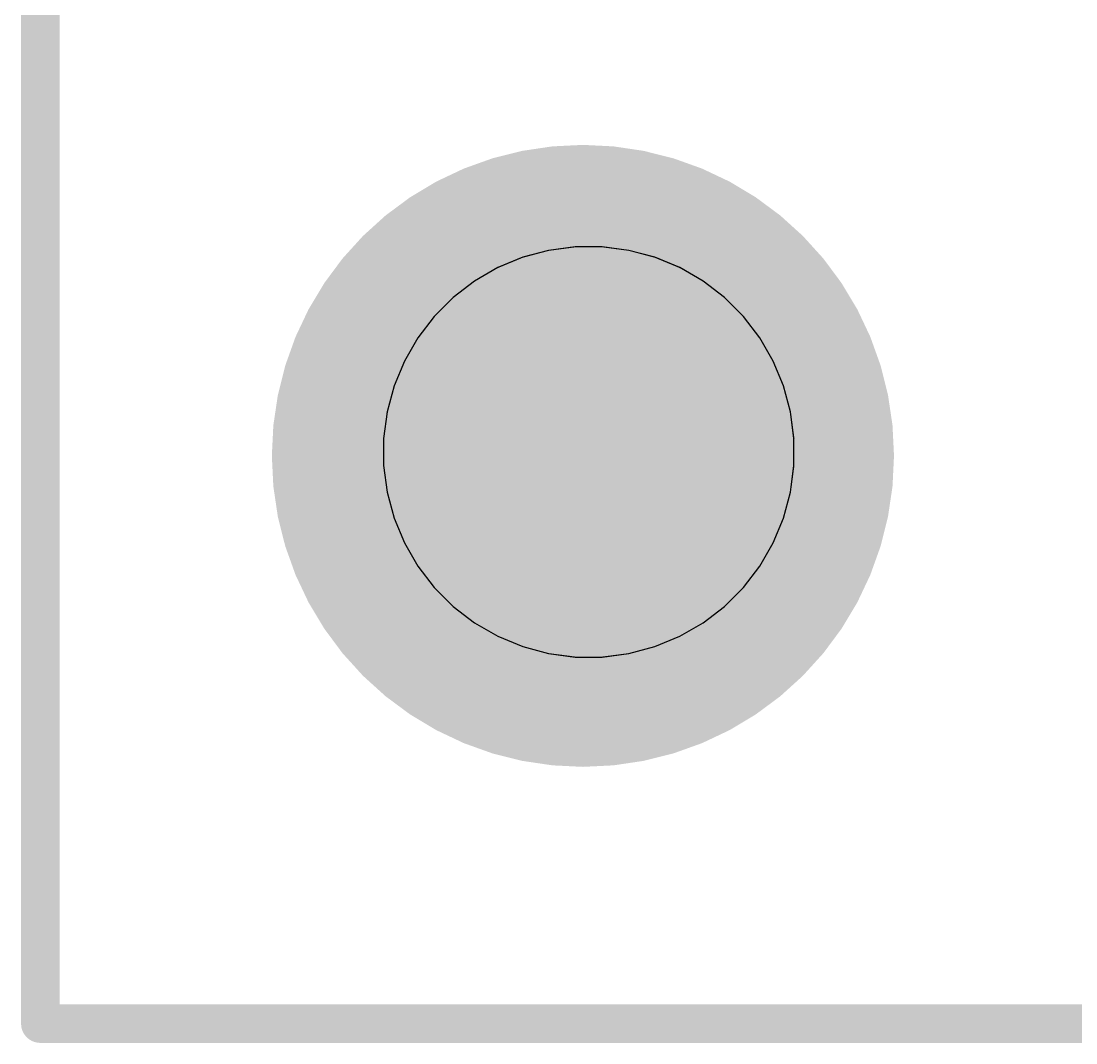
# Model space of a CAD drawing. Header units: millimetres. Extents: x 54 to 247, y 53 to 195.
# Drawn here: x 61.09 to 74.82, y 52.81 to 66.11 of the extents above; entities that cross this region are included whole.
import ezdxf

# ---------------------------------------------------------------- set-up
doc = ezdxf.new("R2010")
doc.units = ezdxf.units.MM
for name, color, linetype in [('BottomSolder', 6, 'Continuous'), ('Mechanical1', 6, 'Continuous'), ('Mechanical10', 56, 'Continuous'), ('Mechanical11', 56, 'Continuous'), ('Mechanical7', 56, 'Continuous'), ('MultiLayer', 9, 'Continuous'), ('PadHoleLayer', 156, 'Continuous'), ('TopSolder', 216, 'Continuous')]:
    doc.layers.add(name, color=color, linetype=linetype)

msp = doc.modelspace()

# ---------------------------------------------------------------- hatches: boundary and pattern name
at = {"layer": 'Mechanical10'}
h = msp.add_hatch(color=56, dxfattribs=at)
edge = h.paths.add_edge_path()
edge.add_arc((68.453, 60.452), 3.048, 0, 360)
h = msp.add_hatch(color=56, dxfattribs=at)
edge = h.paths.add_edge_path()
edge.add_arc((65.405, 60.452), 0.508, 0, 360)
h = msp.add_hatch(color=56, dxfattribs=at)
edge = h.paths.add_edge_path()
edge.add_arc((71.501, 60.452), 0.508, 0, 360)
at = {"layer": 'Mechanical11'}
h = msp.add_hatch(color=56, dxfattribs=at)
edge = h.paths.add_edge_path()
edge.add_arc((68.402, 60.452), 3.048, 0, 360)
h = msp.add_hatch(color=56, dxfattribs=at)
edge = h.paths.add_edge_path()
edge.add_arc((65.354, 60.452), 0.508, 0, 360)
h = msp.add_hatch(color=56, dxfattribs=at)
edge = h.paths.add_edge_path()
edge.add_arc((71.45, 60.452), 0.508, 0, 360)
at = {"layer": 'PadHoleLayer'}
h = msp.add_hatch(color=156, dxfattribs=at)
edge = h.paths.add_edge_path()
edge.add_arc((68.402, 60.452), 3.048, 0, 360)
h = msp.add_hatch(color=156, dxfattribs=at)
edge = h.paths.add_edge_path()
edge.add_arc((68.453, 60.452), 3.048, 0, 360)
h = msp.add_hatch(color=156, dxfattribs=at)
edge = h.paths.add_edge_path()
edge.add_arc((65.354, 60.452), 0.508, 0, 360)
h = msp.add_hatch(color=156, dxfattribs=at)
edge = h.paths.add_edge_path()
edge.add_arc((65.405, 60.452), 0.508, 0, 360)
h = msp.add_hatch(color=156, dxfattribs=at)
edge = h.paths.add_edge_path()
edge.add_arc((71.45, 60.452), 0.508, 0, 360)
h = msp.add_hatch(color=156, dxfattribs=at)
edge = h.paths.add_edge_path()
edge.add_arc((71.501, 60.452), 0.508, 0, 360)

# ---------------------------------------------------------------- linework, layer by layer
at = {"layer": 'BottomSolder'}
for points, const_width in [([(70.402, 60.452, 1), (66.402, 60.452, 1)], 4), ([(65.402, 60.452, 1), (67.402, 60.452, 1)], 2), ([(69.402, 60.452, 1), (71.402, 60.452, 1)], 2)]:
    msp.add_lwpolyline(points, format="xyb", close=True, dxfattribs=dict(at, const_width=const_width))
at = {"layer": 'Mechanical1', "const_width": 0.5}
for points in [[(61.341, 53.061), (61.341, 177.775)], [(61.341, 53.061), (246.341, 53.061)]]:
    msp.add_lwpolyline(points, dxfattribs=at)
at = {"layer": 'Mechanical1'}
for points, const_width in [([(71.018, 60.503, 1), (65.938, 60.503, 1)], 0.254), ([(65.875, 60.503, 1), (66.002, 60.503, 1)], 0.127), ([(70.955, 60.503, 1), (71.082, 60.503, 1)], 0.127), ([(61.216, 53.061, 1), (61.466, 53.061, 1)], 0.25), ([(61.216, 53.061, 1), (61.466, 53.061, 1)], 0.25)]:
    msp.add_lwpolyline(points, format="xyb", close=True, dxfattribs=dict(at, const_width=const_width))
at = {"layer": 'Mechanical7', "const_width": 0.0127}
for points in [[(67.956, 63.127), (68.303, 63.173)], [(68.303, 63.173), (68.478, 63.173)], [(68.478, 63.173), (68.653, 63.173)], [(68.653, 63.173), (69, 63.127)], [(67.295, 62.903), (67.618, 63.037)], [(67.618, 63.037), (67.956, 63.127)], [(69, 63.127), (69.338, 63.037)], [(69.338, 63.037), (69.662, 62.903)], [(66.992, 62.728), (67.295, 62.903)], [(69.662, 62.903), (69.965, 62.728)], [(66.714, 62.515), (66.992, 62.728)], [(69.965, 62.728), (70.243, 62.515)], [(66.467, 62.267), (66.714, 62.515)], [(70.243, 62.515), (70.49, 62.267)], [(66.254, 61.989), (66.467, 62.267)], [(70.49, 62.267), (70.703, 61.989)], [(66.079, 61.686), (66.254, 61.989)], [(70.703, 61.989), (70.878, 61.686)], [(65.945, 61.363), (66.079, 61.686)], [(70.878, 61.686), (71.012, 61.363)], [(65.854, 61.025), (65.945, 61.363)], [(71.012, 61.363), (71.103, 61.025)], [(65.808, 60.678), (65.854, 61.025)], [(71.103, 61.025), (71.148, 60.678)], [(65.808, 60.503), (65.808, 60.678)], [(71.148, 60.503), (71.148, 60.678)], [(65.808, 60.328), (65.808, 60.503)], [(71.148, 60.328), (71.148, 60.503)], [(65.808, 60.328), (65.854, 59.981)], [(71.103, 59.981), (71.148, 60.328)], [(65.854, 59.981), (65.945, 59.643)], [(71.012, 59.643), (71.103, 59.981)], [(65.945, 59.643), (66.079, 59.319)], [(70.878, 59.319), (71.012, 59.643)], [(66.079, 59.319), (66.254, 59.016)], [(70.703, 59.016), (70.878, 59.319)], [(66.254, 59.016), (66.467, 58.739)], [(70.49, 58.739), (70.703, 59.016)], [(66.467, 58.739), (66.714, 58.491)], [(70.243, 58.491), (70.49, 58.739)], [(66.714, 58.491), (66.992, 58.278)], [(69.965, 58.278), (70.243, 58.491)], [(66.992, 58.278), (67.295, 58.103)], [(69.662, 58.103), (69.965, 58.278)], [(67.295, 58.103), (67.618, 57.969)], [(69.338, 57.969), (69.662, 58.103)], [(67.618, 57.969), (67.956, 57.878)], [(69, 57.878), (69.338, 57.969)], [(67.956, 57.878), (68.303, 57.833)], [(68.303, 57.833), (68.478, 57.833)], [(68.478, 57.833), (68.653, 57.833)], [(68.653, 57.833), (69, 57.878)]]:
    msp.add_lwpolyline(points, dxfattribs=at)
at = {"layer": 'Mechanical7', "const_width": 0.00635}
for points in [[(68.3, 63.173, 1), (68.307, 63.173, 1)], [(68.3, 63.173, 1), (68.307, 63.173, 1)], [(68.475, 63.173, 1), (68.482, 63.173, 1)], [(68.475, 63.173, 1), (68.482, 63.173, 1)], [(68.65, 63.173, 1), (68.657, 63.173, 1)], [(68.65, 63.173, 1), (68.657, 63.173, 1)], [(67.615, 63.037, 1), (67.621, 63.037, 1)], [(67.615, 63.037, 1), (67.621, 63.037, 1)], [(67.953, 63.127, 1), (67.96, 63.127, 1)], [(67.953, 63.127, 1), (67.96, 63.127, 1)], [(68.997, 63.127, 1), (69.004, 63.127, 1)], [(68.997, 63.127, 1), (69.004, 63.127, 1)], [(69.335, 63.037, 1), (69.342, 63.037, 1)], [(69.335, 63.037, 1), (69.342, 63.037, 1)], [(67.292, 62.903, 1), (67.298, 62.903, 1)], [(67.292, 62.903, 1), (67.298, 62.903, 1)], [(69.659, 62.903, 1), (69.665, 62.903, 1)], [(69.659, 62.903, 1), (69.665, 62.903, 1)], [(66.989, 62.728, 1), (66.995, 62.728, 1)], [(66.989, 62.728, 1), (66.995, 62.728, 1)], [(69.962, 62.728, 1), (69.968, 62.728, 1)], [(69.962, 62.728, 1), (69.968, 62.728, 1)], [(66.711, 62.515, 1), (66.717, 62.515, 1)], [(66.711, 62.515, 1), (66.717, 62.515, 1)], [(70.239, 62.515, 1), (70.246, 62.515, 1)], [(70.239, 62.515, 1), (70.246, 62.515, 1)], [(66.463, 62.267, 1), (66.47, 62.267, 1)], [(66.463, 62.267, 1), (66.47, 62.267, 1)], [(70.487, 62.267, 1), (70.493, 62.267, 1)], [(70.487, 62.267, 1), (70.493, 62.267, 1)], [(66.25, 61.989, 1), (66.257, 61.989, 1)], [(66.25, 61.989, 1), (66.257, 61.989, 1)], [(70.7, 61.989, 1), (70.706, 61.989, 1)], [(70.7, 61.989, 1), (70.706, 61.989, 1)], [(66.075, 61.686, 1), (66.082, 61.686, 1)], [(66.075, 61.686, 1), (66.082, 61.686, 1)], [(70.875, 61.686, 1), (70.881, 61.686, 1)], [(70.875, 61.686, 1), (70.881, 61.686, 1)], [(65.941, 61.363, 1), (65.948, 61.363, 1)], [(65.941, 61.363, 1), (65.948, 61.363, 1)], [(71.009, 61.363, 1), (71.015, 61.363, 1)], [(71.009, 61.363, 1), (71.015, 61.363, 1)], [(65.851, 61.025, 1), (65.857, 61.025, 1)], [(65.851, 61.025, 1), (65.857, 61.025, 1)], [(71.1, 61.025, 1), (71.106, 61.025, 1)], [(71.1, 61.025, 1), (71.106, 61.025, 1)], [(65.805, 60.678, 1), (65.812, 60.678, 1)], [(65.805, 60.678, 1), (65.812, 60.678, 1)], [(71.145, 60.678, 1), (71.152, 60.678, 1)], [(71.145, 60.678, 1), (71.152, 60.678, 1)], [(65.805, 60.503, 1), (65.812, 60.503, 1)], [(65.805, 60.503, 1), (65.812, 60.503, 1)], [(71.145, 60.503, 1), (71.152, 60.503, 1)], [(71.145, 60.503, 1), (71.152, 60.503, 1)], [(65.805, 60.328, 1), (65.812, 60.328, 1)], [(65.805, 60.328, 1), (65.812, 60.328, 1)], [(71.145, 60.328, 1), (71.152, 60.328, 1)], [(71.145, 60.328, 1), (71.152, 60.328, 1)], [(65.851, 59.981, 1), (65.857, 59.981, 1)], [(65.851, 59.981, 1), (65.857, 59.981, 1)], [(71.1, 59.981, 1), (71.106, 59.981, 1)], [(71.1, 59.981, 1), (71.106, 59.981, 1)], [(65.941, 59.643, 1), (65.948, 59.643, 1)], [(65.941, 59.643, 1), (65.948, 59.643, 1)], [(71.009, 59.643, 1), (71.015, 59.643, 1)], [(71.009, 59.643, 1), (71.015, 59.643, 1)], [(66.075, 59.319, 1), (66.082, 59.319, 1)], [(66.075, 59.319, 1), (66.082, 59.319, 1)], [(70.875, 59.319, 1), (70.881, 59.319, 1)], [(70.875, 59.319, 1), (70.881, 59.319, 1)], [(66.25, 59.016, 1), (66.257, 59.016, 1)], [(66.25, 59.016, 1), (66.257, 59.016, 1)], [(70.7, 59.016, 1), (70.706, 59.016, 1)], [(70.7, 59.016, 1), (70.706, 59.016, 1)], [(66.463, 58.739, 1), (66.47, 58.739, 1)], [(66.463, 58.739, 1), (66.47, 58.739, 1)], [(70.487, 58.739, 1), (70.493, 58.739, 1)], [(70.487, 58.739, 1), (70.493, 58.739, 1)], [(66.711, 58.491, 1), (66.717, 58.491, 1)], [(66.711, 58.491, 1), (66.717, 58.491, 1)], [(70.239, 58.491, 1), (70.246, 58.491, 1)], [(70.239, 58.491, 1), (70.246, 58.491, 1)], [(66.989, 58.278, 1), (66.995, 58.278, 1)], [(66.989, 58.278, 1), (66.995, 58.278, 1)], [(69.962, 58.278, 1), (69.968, 58.278, 1)], [(69.962, 58.278, 1), (69.968, 58.278, 1)], [(67.292, 58.103, 1), (67.298, 58.103, 1)], [(67.292, 58.103, 1), (67.298, 58.103, 1)], [(69.659, 58.103, 1), (69.665, 58.103, 1)], [(69.659, 58.103, 1), (69.665, 58.103, 1)], [(67.615, 57.969, 1), (67.621, 57.969, 1)], [(67.615, 57.969, 1), (67.621, 57.969, 1)], [(69.335, 57.969, 1), (69.342, 57.969, 1)], [(69.335, 57.969, 1), (69.342, 57.969, 1)], [(67.953, 57.878, 1), (67.96, 57.878, 1)], [(67.953, 57.878, 1), (67.96, 57.878, 1)], [(68.3, 57.833, 1), (68.307, 57.833, 1)], [(68.3, 57.833, 1), (68.307, 57.833, 1)], [(68.475, 57.833, 1), (68.482, 57.833, 1)], [(68.475, 57.833, 1), (68.482, 57.833, 1)], [(68.65, 57.833, 1), (68.657, 57.833, 1)], [(68.65, 57.833, 1), (68.657, 57.833, 1)], [(68.997, 57.878, 1), (69.004, 57.878, 1)], [(68.997, 57.878, 1), (69.004, 57.878, 1)]]:
    msp.add_lwpolyline(points, format="xyb", close=True, dxfattribs=at)
at = {"layer": 'MultiLayer'}
for p, q in [((68.303, 63.173), (67.956, 63.127)), ((68.478, 63.173), (68.303, 63.173)), ((68.653, 63.173), (68.478, 63.173)), ((69, 63.127), (68.653, 63.173)), ((67.618, 63.037), (67.295, 62.903)), ((67.956, 63.127), (67.618, 63.037)), ((69.338, 63.037), (69, 63.127)), ((69.662, 62.903), (69.338, 63.037)), ((67.295, 62.903), (66.992, 62.728)), ((69.965, 62.728), (69.662, 62.903)), ((66.992, 62.728), (66.714, 62.515)), ((70.243, 62.515), (69.965, 62.728)), ((66.714, 62.515), (66.467, 62.267)), ((70.49, 62.267), (70.243, 62.515)), ((66.467, 62.267), (66.254, 61.989)), ((70.703, 61.989), (70.49, 62.267)), ((66.254, 61.989), (66.079, 61.686)), ((70.878, 61.686), (70.703, 61.989)), ((66.079, 61.686), (65.945, 61.363)), ((71.012, 61.363), (70.878, 61.686)), ((65.945, 61.363), (65.854, 61.025)), ((71.103, 61.025), (71.012, 61.363)), ((65.854, 61.025), (65.808, 60.678)), ((71.148, 60.678), (71.103, 61.025)), ((65.808, 60.678), (65.808, 60.503)), ((71.148, 60.503), (71.148, 60.678)), ((65.808, 60.503), (65.808, 60.503)), ((65.808, 60.503), (65.808, 60.328)), ((71.148, 60.328), (71.148, 60.503)), ((65.808, 60.328), (65.854, 59.981)), ((71.103, 59.981), (71.148, 60.328)), ((65.854, 59.981), (65.945, 59.643)), ((71.012, 59.643), (71.103, 59.981)), ((65.945, 59.643), (66.079, 59.319)), ((70.878, 59.319), (71.012, 59.643)), ((66.079, 59.319), (66.254, 59.016)), ((70.703, 59.016), (70.878, 59.319)), ((66.254, 59.016), (66.467, 58.739)), ((70.49, 58.739), (70.703, 59.016)), ((66.467, 58.739), (66.714, 58.491)), ((70.243, 58.491), (70.49, 58.739)), ((66.714, 58.491), (66.992, 58.278)), ((69.965, 58.278), (70.243, 58.491)), ((66.992, 58.278), (67.295, 58.103)), ((69.662, 58.103), (69.965, 58.278)), ((67.295, 58.103), (67.618, 57.969)), ((69.338, 57.969), (69.662, 58.103)), ((67.618, 57.969), (67.956, 57.878)), ((69, 57.878), (69.338, 57.969)), ((67.956, 57.878), (68.303, 57.833)), ((68.303, 57.833), (68.478, 57.833)), ((68.478, 57.833), (68.653, 57.833)), ((68.653, 57.833), (69, 57.878))]:
    msp.add_line(p, q, dxfattribs=at)
at = {"layer": 'TopSolder'}
for points, const_width in [([(70.45, 60.452, 1), (66.354, 60.452, 1)], 4), ([(65.354, 60.452, 1), (67.354, 60.452, 1)], 2), ([(69.45, 60.452, 1), (71.45, 60.452, 1)], 2)]:
    msp.add_lwpolyline(points, format="xyb", close=True, dxfattribs=dict(at, const_width=const_width))

doc.saveas('drawing.dxf')
